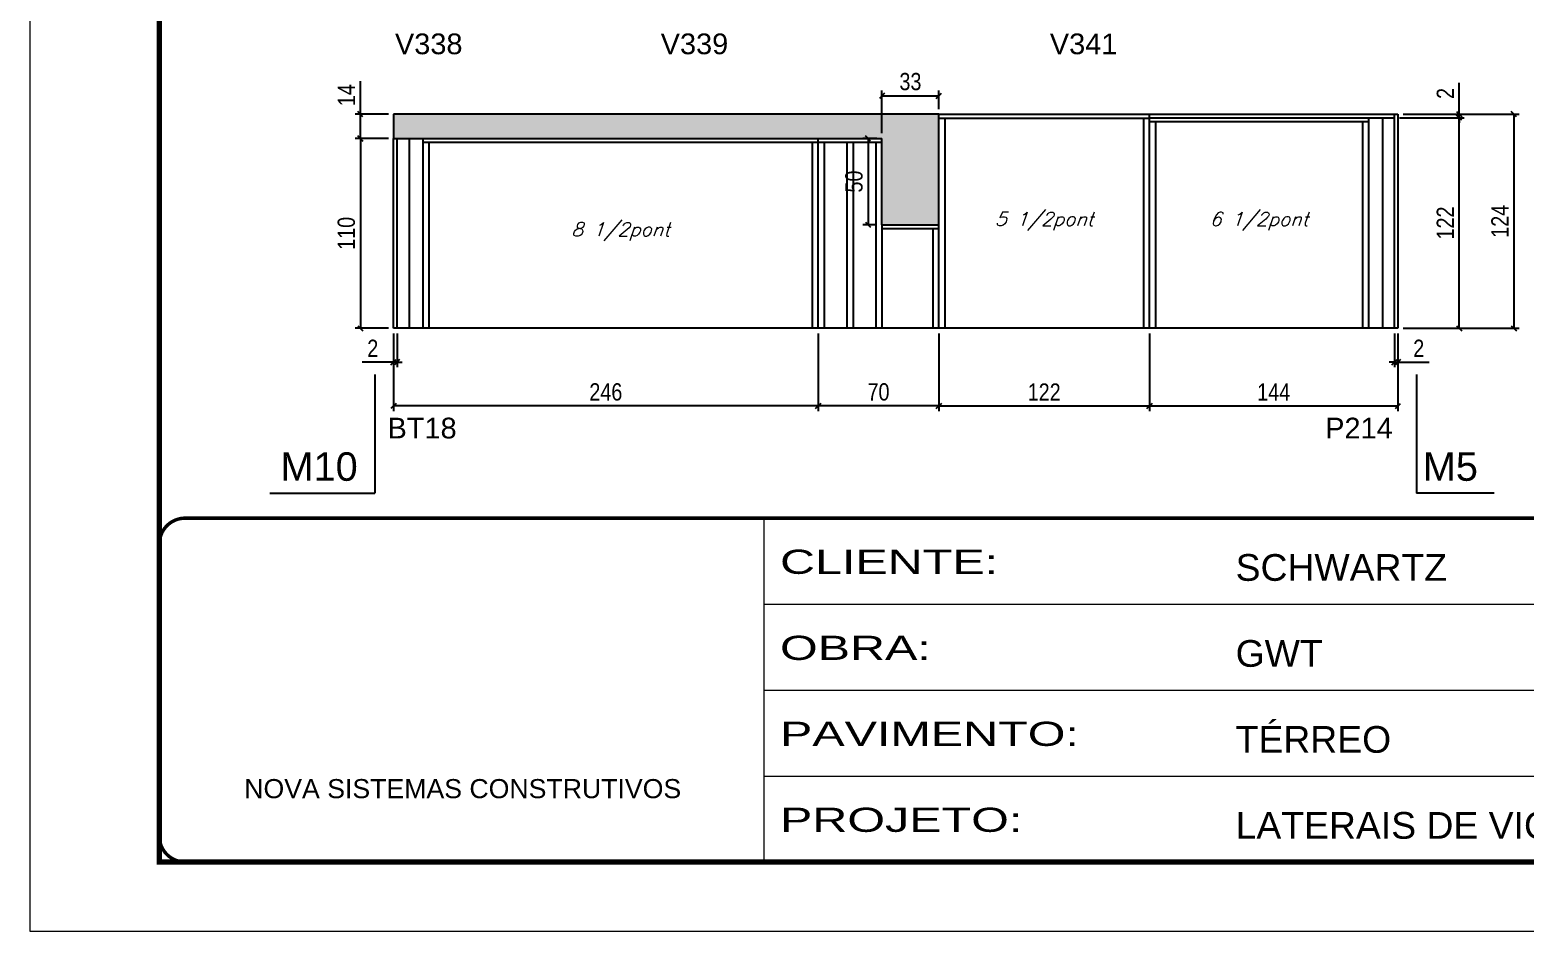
# Model space of a CAD drawing. Extents: x 2603 to 22413, y 1253 to 30260.
# Drawn here: x 17923 to 18789, y 26522 to 27044 of the extents above; entities that cross this region are included whole.
import ezdxf

# ---------------------------------------------------------------- set-up
doc = ezdxf.new("R2010")
doc.units = 0
doc.linetypes.add('CONTINUO', pattern=[0])
doc.linetypes.add('DASHED', pattern=[0.75, 0.5, -0.25])
for name, color, linetype in [('5', 5, 'Continuous'), ('COTA', 241, 'Continuous'), ('NOMENCLATURA', 7, 'Continuous'), ('Painéis', 200, 'Continuous'), ('SARR_2.2x7', 40, 'Continuous'), ('SARR_3.5x7', 81, 'Continuous'), ('texto', 7, 'Continuous')]:
    doc.layers.add(name, color=color, linetype=linetype)
doc.layers.add('Folhas', color=255, linetype='Continuous', lineweight=9)
doc.layers.add('SARRAFO DE PRESSAO', color=251, linetype='DASHED', lineweight=9)
doc.styles.add('ARIAL', font='arial.ttf')
doc.styles.add('COTA TECNICA', font='techl___.ttf', dxfattribs={"height": 10})
doc.styles.add('Romans', font='romans.shx')
doc.styles.get("Standard").update_dxf_attribs({"font": 'arial.ttf'})
doc.styles.add('Tecnologia', font='')
doc.styles.get('Tecnologia').set_extended_font_data('Forgotten Futurist')
doc.dimstyles.new('PAINEL', dxfattribs={"dimtxt": 10, "dimasz": 3, "dimexe": 3, "dimexo": 3, "dimgap": 3, "dimtad": 1, "dimdec": 1, "dimzin": 12, "dimdsep": 46, "dimtxsty": 'COTA TECNICA', "dimblk1": 'OBLIQUE', "dimblk2": 'OBLIQUE', "dimsah": 1, "dimcen": 0.9, "dimclrd": 4, "dimclre": 4, "dimclrt": 240, "dimadec": 1, "dimazin": 3, "dimtfac": 1, "dimtdec": 1, "dimtmove": 0, "dimatfit": 3, "dimfxl": 1, "dimtolj": 1, "dimtzin": 12, "dimarcsym": 0})

# ---------------------------------------------------------------- blocks, each defined once
blk = doc.blocks.new('9999999999')
at = {"color": 30, "linetype": 'CONTINUO'}
for p, q in [((98564.56, 34230.21), (98564.56, 34429.45)), ((98564.56, 34379.64), (99583.98, 34379.64)), ((98564.56, 34329.83), (99487.98, 34329.83)), ((98564.56, 34280.02), (99487.98, 34280.02))]:
    blk.add_line(p, q, dxfattribs=at)
at = {"color": 30, "linetype": 'CONTINUO', "const_width": 2}
blk.add_lwpolyline([(99583.98, 34230.21), (99583.98, 34414.45, 0.414214), (99568.98, 34429.45), (98228.98, 34429.45, 0.414214), (98213.98, 34414.45), (98213.98, 34245.21, 0.414214), (98228.98, 34230.21), (99583.98, 34230.21)], format="xyb", dxfattribs=at)
at = {"layer": 'Folhas'}
blk.add_lwpolyline([(98138.98, 34190.21), (99623.98, 34190.21), (99623.98, 35240.21), (98138.98, 35240.21)], close=True, dxfattribs=at)
at = {"layer": 'Folhas', "color": 30, "const_width": 3}
blk.add_lwpolyline([(98213.98, 34230.21), (99583.98, 34230.21), (99583.98, 35200.21), (98213.98, 35200.21)], close=True, dxfattribs=at)
at = {"color": 7, "linetype": 'Continuous', "ltscale": 5, "style": 'ARIAL'}
for s, height, p in [('SCHWARTZ', 15.483, (98837.68, 34393.13)), ('GWT', 15.483, (98837.68, 34343.32)), ('TÉRREO', 15.483, (98837.68, 34293.51)), ('NOVA SISTEMAS CONSTRUTIVOS', 11.0592, (98263.19, 34267.21)), ('LATERAIS DE VIGAS', 15.4829, (98837.68, 34243.7))]:
    blk.add_text(s, height=height, dxfattribs=at).set_placement(p)
at = {"layer": 'Folhas', "color": 7, "style": 'Tecnologia', "width": 1.5}
for s, p in [('CLIENTE:', (98573.65, 34397.17)), ('OBRA:', (98573.65, 34347.31)), ('PAVIMENTO:', (98573.65, 34297.5)), ('PROJETO:', (98573.65, 34247.69))]:
    blk.add_text(s, height=14, dxfattribs=at).set_placement(p)
blk = doc.blocks.new('_Oblique')
at = {"color": 0, "linetype": 'ByBlock', "lineweight": -2}
blk.add_line((-0.5, -0.5), (0.5, 0.5), dxfattribs=at)
blk = doc.blocks.new('*D1221')
at = {"layer": 'COTA', "color": 4, "linetype": 'ByBlock', "lineweight": -2, "transparency": 16777216}
for p, q in [((18379.62, 26868.26), (18379.62, 26823.25)), ((18449.62, 26868.26), (18449.62, 26823.25)), ((18449.62, 26826.25), (18379.62, 26826.25))]:
    blk.add_line(p, q, dxfattribs=at)
at = {"layer": 'Defpoints', "color": 0, "linetype": 'ByBlock', "transparency": 16777216}
for p in [(18379.62, 26871.26), (18449.62, 26871.26), (18379.62, 26826.25)]:
    blk.add_point(p, dxfattribs=at)
at = {"layer": 'COTA', "color": 4, "linetype": 'ByBlock', "lineweight": -2, "transparency": 16777216, "xscale": 3, "yscale": 3, "zscale": 3, "rotation": 180}
blk.add_blockref('_Oblique', (18379.62, 26826.25), dxfattribs=at)
at = {"layer": 'COTA', "color": 4, "linetype": 'ByBlock', "lineweight": -2, "transparency": 16777216, "xscale": 3, "yscale": 3, "zscale": 3}
blk.add_blockref('_Oblique', (18449.62, 26826.25), dxfattribs=at)
at = {"layer": 'COTA', "color": 240, "linetype": 'ByBlock', "transparency": 16777216, "insert": (18414.62, 26834.35), "char_height": 10, "attachment_point": 5, "style": 'COTA TECNICA'}
blk.add_mtext('\\A1;70', dxfattribs=at)
blk = doc.blocks.new('*D1222')
at = {"layer": 'COTA', "color": 4, "linetype": 'ByBlock', "lineweight": -2, "transparency": 16777216}
for p, q in [((18133.62, 26868.26), (18133.62, 26823.25)), ((18379.62, 26868.26), (18379.62, 26823.25)), ((18379.62, 26826.25), (18133.62, 26826.25))]:
    blk.add_line(p, q, dxfattribs=at)
at = {"layer": 'Defpoints', "color": 0, "linetype": 'ByBlock', "transparency": 16777216}
for p in [(18133.62, 26871.26), (18379.62, 26871.26), (18133.62, 26826.25)]:
    blk.add_point(p, dxfattribs=at)
at = {"layer": 'COTA', "color": 4, "linetype": 'ByBlock', "lineweight": -2, "transparency": 16777216, "xscale": 3, "yscale": 3, "zscale": 3, "rotation": 180}
blk.add_blockref('_Oblique', (18133.62, 26826.25), dxfattribs=at)
at = {"layer": 'COTA', "color": 4, "linetype": 'ByBlock', "lineweight": -2, "transparency": 16777216, "xscale": 3, "yscale": 3, "zscale": 3}
blk.add_blockref('_Oblique', (18379.62, 26826.25), dxfattribs=at)
at = {"layer": 'COTA', "color": 240, "linetype": 'ByBlock', "transparency": 16777216, "insert": (18256.62, 26834.35), "char_height": 10, "attachment_point": 5, "style": 'COTA TECNICA'}
blk.add_mtext('\\A1;246', dxfattribs=at)
blk = doc.blocks.new('*D1223')
at = {"layer": 'COTA', "color": 4, "linetype": 'ByBlock', "lineweight": -2, "transparency": 16777216}
for p, q in [((18130.62, 26981.26), (18111.38, 26981.26)), ((18114.38, 26981.26), (18114.38, 26871.26)), ((18130.62, 26871.26), (18111.38, 26871.26))]:
    blk.add_line(p, q, dxfattribs=at)
at = {"layer": 'Defpoints', "color": 0, "linetype": 'ByBlock', "transparency": 16777216}
for p in [(18133.62, 26981.26), (18114.38, 26871.26), (18133.62, 26871.26)]:
    blk.add_point(p, dxfattribs=at)
at = {"layer": 'COTA', "color": 4, "linetype": 'ByBlock', "lineweight": -2, "transparency": 16777216, "xscale": 3, "yscale": 3, "zscale": 3}
for p, rotation in [((18114.38, 26981.26), 90), ((18114.38, 26871.26), 270)]:
    blk.add_blockref('_Oblique', p, dxfattribs=dict(at, rotation=rotation))
at = {"layer": 'COTA', "color": 240, "linetype": 'ByBlock', "transparency": 16777216, "insert": (18106.28, 26926.26), "char_height": 10, "attachment_point": 5, "rotation": 90, "style": 'COTA TECNICA'}
blk.add_mtext('\\A1;110', dxfattribs=at)
blk = doc.blocks.new('*D1224')
at = {"layer": 'COTA', "color": 4, "linetype": 'ByBlock', "lineweight": -2, "transparency": 16777216}
for p, q in [((18413.62, 26981.26), (18405.56, 26981.26)), ((18408.56, 26981.26), (18408.56, 26931.26)), ((18413.62, 26931.26), (18405.56, 26931.26))]:
    blk.add_line(p, q, dxfattribs=at)
at = {"layer": 'Defpoints', "color": 0, "linetype": 'ByBlock', "transparency": 16777216}
for p in [(18416.62, 26981.26), (18408.56, 26931.26), (18416.62, 26931.26)]:
    blk.add_point(p, dxfattribs=at)
at = {"layer": 'COTA', "color": 4, "linetype": 'ByBlock', "lineweight": -2, "transparency": 16777216, "xscale": 3, "yscale": 3, "zscale": 3}
for p, rotation in [((18408.56, 26981.26), 90), ((18408.56, 26931.26), 270)]:
    blk.add_blockref('_Oblique', p, dxfattribs=dict(at, rotation=rotation))
at = {"layer": 'COTA', "color": 240, "linetype": 'ByBlock', "transparency": 16777216, "insert": (18400.46, 26956.26), "char_height": 10, "attachment_point": 5, "rotation": 90, "style": 'COTA TECNICA'}
blk.add_mtext('\\A1;50', dxfattribs=at)
blk = doc.blocks.new('*D1225')
at = {"layer": 'COTA', "color": 4, "linetype": 'ByBlock', "lineweight": -2, "transparency": 16777216}
for p, q in [((18571.62, 26868.26), (18571.62, 26823.25)), ((18715.62, 26868.26), (18715.62, 26823.25)), ((18571.62, 26826.25), (18715.62, 26826.25))]:
    blk.add_line(p, q, dxfattribs=at)
at = {"layer": 'Defpoints', "color": 0, "linetype": 'ByBlock', "transparency": 16777216}
for p in [(18571.62, 26871.26), (18715.62, 26871.26), (18715.62, 26826.25)]:
    blk.add_point(p, dxfattribs=at)
at = {"layer": 'COTA', "color": 4, "linetype": 'ByBlock', "lineweight": -2, "transparency": 16777216, "xscale": 3, "yscale": 3, "zscale": 3, "rotation": 180}
blk.add_blockref('_Oblique', (18571.62, 26826.25), dxfattribs=at)
at = {"layer": 'COTA', "color": 4, "linetype": 'ByBlock', "lineweight": -2, "transparency": 16777216, "xscale": 3, "yscale": 3, "zscale": 3}
blk.add_blockref('_Oblique', (18715.62, 26826.25), dxfattribs=at)
at = {"layer": 'COTA', "color": 240, "linetype": 'ByBlock', "transparency": 16777216, "insert": (18643.62, 26834.32), "char_height": 10, "attachment_point": 5, "style": 'COTA TECNICA'}
blk.add_mtext('\\A1;144', dxfattribs=at)
blk = doc.blocks.new('*D1226')
at = {"layer": 'COTA', "color": 4, "linetype": 'ByBlock', "lineweight": -2, "transparency": 16777216}
for p, q in [((18713.62, 26868.26), (18713.62, 26848.67)), ((18715.62, 26868.26), (18715.62, 26848.67)), ((18713.62, 26851.67), (18710.62, 26851.67)), ((18713.62, 26851.67), (18715.62, 26851.67)), ((18715.62, 26851.67), (18733.73, 26851.67))]:
    blk.add_line(p, q, dxfattribs=at)
at = {"layer": 'Defpoints', "color": 0, "linetype": 'ByBlock', "transparency": 16777216}
for p in [(18713.62, 26871.26), (18715.62, 26871.26), (18715.62, 26851.67)]:
    blk.add_point(p, dxfattribs=at)
at = {"layer": 'COTA', "color": 4, "linetype": 'ByBlock', "lineweight": -2, "transparency": 16777216, "xscale": 3, "yscale": 3, "zscale": 3}
blk.add_blockref('_Oblique', (18713.62, 26851.67), dxfattribs=at)
at = {"layer": 'COTA', "color": 4, "linetype": 'ByBlock', "lineweight": -2, "transparency": 16777216, "xscale": 3, "yscale": 3, "zscale": 3, "rotation": 180}
blk.add_blockref('_Oblique', (18715.62, 26851.67), dxfattribs=at)
at = {"layer": 'COTA', "color": 240, "linetype": 'ByBlock', "transparency": 16777216, "insert": (18727.67, 26859.67), "char_height": 10, "attachment_point": 5, "style": 'COTA TECNICA'}
blk.add_mtext('\\A1;2', dxfattribs=at)
blk = doc.blocks.new('*D1227')
at = {"layer": 'COTA', "color": 4, "linetype": 'ByBlock', "lineweight": -2, "transparency": 16777216}
for p, q in [((18718.62, 26995.26), (18785.78, 26995.26)), ((18782.78, 26995.26), (18782.78, 26871.26)), ((18718.62, 26871.26), (18785.78, 26871.26))]:
    blk.add_line(p, q, dxfattribs=at)
at = {"layer": 'Defpoints', "color": 0, "linetype": 'ByBlock', "transparency": 16777216}
for p in [(18715.62, 26995.26), (18715.62, 26871.26), (18782.78, 26871.26)]:
    blk.add_point(p, dxfattribs=at)
at = {"layer": 'COTA', "color": 4, "linetype": 'ByBlock', "lineweight": -2, "transparency": 16777216, "xscale": 3, "yscale": 3, "zscale": 3}
for p, rotation in [((18782.78, 26995.26), 90), ((18782.78, 26871.26), 270)]:
    blk.add_blockref('_Oblique', p, dxfattribs=dict(at, rotation=rotation))
at = {"layer": 'COTA', "color": 240, "linetype": 'ByBlock', "transparency": 16777216, "insert": (18774.71, 26933.26), "char_height": 10, "attachment_point": 5, "rotation": 90, "style": 'COTA TECNICA'}
blk.add_mtext('\\A1;124', dxfattribs=at)
blk = doc.blocks.new('*D1228')
at = {"layer": 'COTA', "color": 4, "linetype": 'ByBlock', "lineweight": -2, "transparency": 16777216}
for p, q in [((18449.62, 26868.26), (18449.62, 26823.25)), ((18571.62, 26868.26), (18571.62, 26823.25)), ((18449.62, 26826.25), (18571.62, 26826.25))]:
    blk.add_line(p, q, dxfattribs=at)
at = {"layer": 'Defpoints', "color": 0, "linetype": 'ByBlock', "transparency": 16777216}
for p in [(18449.62, 26871.26), (18571.62, 26871.26), (18571.62, 26826.25)]:
    blk.add_point(p, dxfattribs=at)
at = {"layer": 'COTA', "color": 4, "linetype": 'ByBlock', "lineweight": -2, "transparency": 16777216, "xscale": 3, "yscale": 3, "zscale": 3, "rotation": 180}
blk.add_blockref('_Oblique', (18449.62, 26826.25), dxfattribs=at)
at = {"layer": 'COTA', "color": 4, "linetype": 'ByBlock', "lineweight": -2, "transparency": 16777216, "xscale": 3, "yscale": 3, "zscale": 3}
blk.add_blockref('_Oblique', (18571.62, 26826.25), dxfattribs=at)
at = {"layer": 'COTA', "color": 240, "linetype": 'ByBlock', "transparency": 16777216, "insert": (18510.62, 26834.31), "char_height": 10, "attachment_point": 5, "style": 'COTA TECNICA'}
blk.add_mtext('\\A1;122', dxfattribs=at)
blk = doc.blocks.new('*D1229')
at = {"layer": 'COTA', "color": 4, "linetype": 'ByBlock', "lineweight": -2, "transparency": 16777216}
for p, q in [((18716.62, 26993.26), (18754.1, 26993.26)), ((18751.1, 26871.26), (18751.1, 26993.26)), ((18718.62, 26871.26), (18754.1, 26871.26))]:
    blk.add_line(p, q, dxfattribs=at)
at = {"layer": 'Defpoints', "color": 0, "linetype": 'ByBlock', "transparency": 16777216}
for p in [(18713.62, 26993.26), (18751.1, 26993.26), (18715.62, 26871.26)]:
    blk.add_point(p, dxfattribs=at)
at = {"layer": 'COTA', "color": 4, "linetype": 'ByBlock', "lineweight": -2, "transparency": 16777216, "xscale": 3, "yscale": 3, "zscale": 3}
for p, rotation in [((18751.1, 26993.26), 90), ((18751.1, 26871.26), 270)]:
    blk.add_blockref('_Oblique', p, dxfattribs=dict(at, rotation=rotation))
at = {"layer": 'COTA', "color": 240, "linetype": 'ByBlock', "transparency": 16777216, "insert": (18743.05, 26932.26), "char_height": 10, "attachment_point": 5, "rotation": 90, "style": 'COTA TECNICA'}
blk.add_mtext('\\A1;122', dxfattribs=at)
blk = doc.blocks.new('*D1230')
at = {"layer": 'COTA', "color": 4, "linetype": 'ByBlock', "lineweight": -2, "transparency": 16777216}
for p, q in [((18751.1, 26995.26), (18751.1, 27013.37)), ((18716.62, 26993.26), (18754.1, 26993.26)), ((18718.62, 26995.26), (18754.1, 26995.26)), ((18751.1, 26993.26), (18751.1, 26995.26)), ((18751.1, 26993.26), (18751.1, 26990.26))]:
    blk.add_line(p, q, dxfattribs=at)
at = {"layer": 'Defpoints', "color": 0, "linetype": 'ByBlock', "transparency": 16777216}
for p in [(18713.62, 26993.26), (18715.62, 26995.26), (18751.1, 26995.26)]:
    blk.add_point(p, dxfattribs=at)
at = {"layer": 'COTA', "color": 4, "linetype": 'ByBlock', "lineweight": -2, "transparency": 16777216, "xscale": 3, "yscale": 3, "zscale": 3}
for p, rotation in [((18751.1, 26995.26), 270), ((18751.1, 26993.26), 90)]:
    blk.add_blockref('_Oblique', p, dxfattribs=dict(at, rotation=rotation))
at = {"layer": 'COTA', "color": 240, "linetype": 'ByBlock', "transparency": 16777216, "insert": (18743.1, 27007.32), "char_height": 10, "attachment_point": 5, "rotation": 90, "style": 'COTA TECNICA'}
blk.add_mtext('\\A1;2', dxfattribs=at)
blk = doc.blocks.new('*D1231')
at = {"layer": 'COTA', "color": 4, "linetype": 'ByBlock', "lineweight": -2, "transparency": 16777216}
for p, q in [((18416.62, 26984.26), (18416.62, 27008.93)), ((18449.62, 26998.26), (18449.62, 27008.93)), ((18416.62, 27005.93), (18449.62, 27005.93))]:
    blk.add_line(p, q, dxfattribs=at)
at = {"layer": 'Defpoints', "color": 0, "linetype": 'ByBlock', "transparency": 16777216}
for p in [(18449.62, 27005.93), (18449.62, 26995.26), (18416.62, 26981.26)]:
    blk.add_point(p, dxfattribs=at)
at = {"layer": 'COTA', "color": 4, "linetype": 'ByBlock', "lineweight": -2, "transparency": 16777216, "xscale": 3, "yscale": 3, "zscale": 3, "rotation": 180}
blk.add_blockref('_Oblique', (18416.62, 27005.93), dxfattribs=at)
at = {"layer": 'COTA', "color": 4, "linetype": 'ByBlock', "lineweight": -2, "transparency": 16777216, "xscale": 3, "yscale": 3, "zscale": 3}
blk.add_blockref('_Oblique', (18449.62, 27005.93), dxfattribs=at)
at = {"layer": 'COTA', "color": 240, "linetype": 'ByBlock', "transparency": 16777216, "insert": (18433.12, 27014.15), "char_height": 10, "attachment_point": 5, "style": 'COTA TECNICA'}
blk.add_mtext('\\A1;33', dxfattribs=at)
blk = doc.blocks.new('*D1232')
at = {"layer": 'COTA', "color": 4, "linetype": 'ByBlock', "lineweight": -2, "transparency": 16777216}
for p, q in [((18114.38, 26995.26), (18114.38, 27014.38)), ((18130.62, 26995.26), (18111.38, 26995.26)), ((18114.38, 26981.26), (18114.38, 26995.26)), ((18130.62, 26981.26), (18111.38, 26981.26))]:
    blk.add_line(p, q, dxfattribs=at)
at = {"layer": 'Defpoints', "color": 0, "linetype": 'ByBlock', "transparency": 16777216}
for p in [(18114.38, 26995.26), (18133.62, 26995.26), (18133.62, 26981.26)]:
    blk.add_point(p, dxfattribs=at)
at = {"layer": 'COTA', "color": 4, "linetype": 'ByBlock', "lineweight": -2, "transparency": 16777216, "xscale": 3, "yscale": 3, "zscale": 3}
for p, rotation in [((18114.38, 26995.26), 90), ((18114.38, 26981.26), 270)]:
    blk.add_blockref('_Oblique', p, dxfattribs=dict(at, rotation=rotation))
at = {"layer": 'COTA', "color": 240, "linetype": 'ByBlock', "transparency": 16777216, "insert": (18106.31, 27006.32), "char_height": 10, "attachment_point": 5, "rotation": 90, "style": 'COTA TECNICA'}
blk.add_mtext('\\A1;14', dxfattribs=at)
blk = doc.blocks.new('*D211')
at = {"layer": 'COTA', "color": 4, "linetype": 'ByBlock', "lineweight": -2, "transparency": 16777216}
for p, q in [((18133.62, 26868.26), (18133.62, 26848.67)), ((18135.62, 26868.26), (18135.62, 26848.67)), ((18133.62, 26851.67), (18115.51, 26851.67)), ((18135.62, 26851.67), (18133.62, 26851.67)), ((18135.62, 26851.67), (18138.62, 26851.67))]:
    blk.add_line(p, q, dxfattribs=at)
at = {"layer": 'Defpoints', "color": 0, "linetype": 'ByBlock', "transparency": 16777216}
for p in [(18133.62, 26871.26), (18135.62, 26871.26), (18133.62, 26851.67)]:
    blk.add_point(p, dxfattribs=at)
at = {"layer": 'COTA', "color": 4, "linetype": 'ByBlock', "lineweight": -2, "transparency": 16777216, "xscale": 3, "yscale": 3, "zscale": 3}
blk.add_blockref('_Oblique', (18133.62, 26851.67), dxfattribs=at)
at = {"layer": 'COTA', "color": 4, "linetype": 'ByBlock', "lineweight": -2, "transparency": 16777216, "xscale": 3, "yscale": 3, "zscale": 3, "rotation": 180}
blk.add_blockref('_Oblique', (18135.62, 26851.67), dxfattribs=at)
at = {"layer": 'COTA', "color": 240, "linetype": 'ByBlock', "transparency": 16777216, "insert": (18121.56, 26859.67), "char_height": 10, "attachment_point": 5, "style": 'COTA TECNICA'}
blk.add_mtext('\\A1;2', dxfattribs=at)

msp = doc.modelspace()

# ---------------------------------------------------------------- hatches: boundary and pattern name
at = {"layer": 'COTA', "linetype": 'ByBlock'}
h = msp.add_hatch(dxfattribs=at)
h.set_pattern_fill('AR-CONC', color=256, scale=0.03)
h.set_pattern_definition([(50, (-116300.1618, -4568.003), (5.46554007, -0.47817257), [0.5715, -6.2865]), (355, (-116300.162, -4568.003), (-1.05730264, 5.73170536), [0.4572, -5.02921753]), (100.4514447, (-116299.7063, -4568.0427), (4.40823741, 5.25353256), [0.48570026, -5.34270734]), (46.1842, (-116300.162, -4566.479), (8.13237123, -1.26126984), [0.85725, -9.42975]), (96.6355576, (-116299.484, -4566.584), (7.122124, 7.42278374), [0.7285507, -8.01406824]), (351.184151, (-116300.162, -4566.479), (7.122124, 7.42278374), [0.685799, -7.54379196]), (21, (-116299.3998, -4566.86), (4.54843174, -3.06795595), [0.5715, -6.2865]), (326, (-116299.4, -4566.86), (1.85406085, 5.52563898), [0.4572, -5.0292]), (71.451445, (-116299.0207, -4567.1155), (6.40249258, 2.45768307), [0.48570026, -5.34269813]), (37.5, (-116300.1618, -4568.0028), (0.092658098, 2.536651166), [0, -4.96824, 0, -5.1054, 0, -5.04825]), (7.5, (-116300.1618, -4568.0028), (2.004589875, 3.005417245), [0, -2.91084, 0, -4.85394, 0, -1.92405]), (327.5, (-116301.861, -4568.0028), (4.067717855, -0.17186232), [0, -1.905, 0, -5.9436, 0, -7.8867]), (317.5, (-116302.623, -4568.0028), (4.44387544, 0.76279473), [0, -2.4765, 0, -3.94716, 0, -5.6007])])
h.paths.add_polyline_path([(18449.62, 26931.26), (18449.62, 26995.26), (18133.62, 26995.26), (18133.62, 26981.26), (18416.62, 26981.26), (18416.62, 26931.26)])

# ---------------------------------------------------------------- linework, layer by layer
for p, q in [((18449.62, 26995.26), (18133.62, 26995.26)), ((18133.62, 26995.26), (18133.62, 26981.26)), ((18399.85, 26979.06), (18399.85, 26871.26)), ((18416.62, 26931.26), (18416.62, 26871.26))]:
    msp.add_line(p, q, dxfattribs=at)
at = {"layer": 'NOMENCLATURA', "linetype": 'Continuous'}
for p, q in [((18122.8, 26844.44), (18122.8, 26775.7)), ((18726.44, 26844.44), (18726.44, 26775.7)), ((18061.94, 26775.7), (18122.8, 26775.7)), ((18771.4, 26775.7), (18726.44, 26775.7))]:
    msp.add_line(p, q, dxfattribs=at)
at = {"layer": 'Painéis', "linetype": 'Continuous'}
for p, q in [((18449.62, 26871.26), (18449.62, 26995.26)), ((18449.62, 26995.26), (18715.62, 26995.26)), ((18571.62, 26871.26), (18571.62, 26995.26)), ((18571.62, 26993.26), (18713.62, 26993.26)), ((18713.62, 26871.26), (18713.62, 26995.26)), ((18715.62, 26995.26), (18715.62, 26871.26)), ((18133.62, 26871.26), (18133.62, 26981.26)), ((18133.62, 26981.26), (18416.62, 26981.26)), ((18135.62, 26871.26), (18135.62, 26981.26)), ((18379.62, 26871.26), (18379.62, 26981.26)), ((18416.62, 26931.26), (18416.62, 26981.26)), ((18416.62, 26931.26), (18449.62, 26931.26)), ((18715.62, 26871.26), (18133.62, 26871.26))]:
    msp.add_line(p, q, dxfattribs=at)
at = {"layer": 'SARR_2.2x7', "linetype": 'Continuous'}
for p, q in [((18449.62, 26993.06), (18571.62, 26993.06)), ((18571.62, 26991.06), (18698.62, 26991.06)), ((18706.62, 26993.26), (18706.62, 26871.26)), ((18142.62, 26981.26), (18142.62, 26871.26)), ((18150.62, 26979.06), (18379.62, 26979.06)), ((18379.62, 26979.06), (18416.62, 26979.06)), ((18416.62, 26929.06), (18449.62, 26929.06))]:
    msp.add_line(p, q, dxfattribs=at)
at = {"layer": 'SARR_3.5x7'}
for p, q in [((18453.12, 26993.06), (18453.12, 26871.26)), ((18568.12, 26993.06), (18568.12, 26871.26)), ((18575.12, 26991.06), (18575.12, 26871.26)), ((18695.12, 26991.06), (18695.12, 26871.26)), ((18698.62, 26993.26), (18698.62, 26871.26)), ((18150.62, 26981.26), (18150.62, 26871.26)), ((18154.12, 26979.06), (18154.12, 26871.26)), ((18376.12, 26979.06), (18376.12, 26871.26)), ((18383.12, 26979.06), (18383.12, 26871.26)), ((18396.35, 26979.06), (18396.35, 26871.26)), ((18413.12, 26979.06), (18413.12, 26871.26)), ((18446.12, 26929.06), (18446.12, 26871.26))]:
    msp.add_line(p, q, dxfattribs=at)

# ---------------------------------------------------------------- block references
at = {"layer": 'SARRAFO DE PRESSAO', "color": 6, "linetype": 'ByBlock'}
msp.add_blockref('9999999999', (-80216.1, -7668.18), dxfattribs=at)

# ---------------------------------------------------------------- texts
at = {"layer": '5', "linetype": 'Continuous'}
for s, rotation, p in [('V338', 0.00004, (18134.41, 27030.04)), ('V339', 0.00004, (18288.4, 27030.04)), ('V341', 0.00004, (18513.9, 27030.04)), ('BT18', 359.99996, (18130.1, 26807.45)), ('P214', 359.99996, (18673.47, 26807.45))]:
    msp.add_text(s, height=12, rotation=rotation, dxfattribs=at).set_placement(p)
at = {"layer": 'NOMENCLATURA', "linetype": 'Continuous'}
for s, p in [('M10', (18068.02, 26782.9)), ('M5', (18729.97, 26782.9))]:
    msp.add_text(s, height=16.5, dxfattribs=at).set_placement(p)
at = {"layer": 'texto', "color": 2, "char_height": 8, "attachment_point": 5, "style": 'Romans'}
for s, insert in [('{\\Q19;\\C256;5 1/2pont}', (18510.62, 26933.26)), ('{\\Q19;\\C256;6 1/2pont}', (18635.12, 26933.26)), ('{\\Q19;\\C256;8 1/2pont}', (18265.12, 26927.26))]:
    msp.add_mtext(s, dxfattribs=dict(at, insert=insert))

# ---------------------------------------------------------------- dimensions: what is measured, and where the dimension line sits
at = {"layer": 'COTA', "linetype": 'ByBlock'}
for base, p1, p2, picture, middle in [((18449.62, 27005.93), (18416.62, 26981.26), (18449.62, 26995.26), '*D1231', (18433.12, 27014.15)), ((18571.62, 26826.25), (18449.62, 26871.26), (18571.62, 26871.26), '*D1228', (18510.62, 26834.31)), ((18715.62, 26826.25), (18571.62, 26871.26), (18715.62, 26871.26), '*D1225', (18643.62, 26834.32)), ((18715.62, 26851.67), (18713.62, 26871.26), (18715.62, 26871.26), '*D1226', (18727.67, 26859.67))]:
    dim = msp.add_linear_dim(base=base, p1=p1, p2=p2, dimstyle='PAINEL', dxfattribs=at)
    dim.commit()
    dim.dimension.update_dxf_attribs({"geometry": picture, "text_midpoint": middle})
for base, p1, p2, angle, picture, middle in [((18114.38, 26995.26), (18133.62, 26981.26), (18133.62, 26995.26), 90, '*D1232', (18106.31, 27006.32)), ((18751.1, 26995.26), (18713.62, 26993.26), (18715.62, 26995.26), 90, '*D1230', (18743.1, 27007.32)), ((18751.1, 26993.26), (18715.62, 26871.26), (18713.62, 26993.26), 90, '*D1229', (18743.05, 26932.26)), ((18782.78, 26871.26), (18715.62, 26995.26), (18715.62, 26871.26), 90, '*D1227', (18774.71, 26933.26)), ((18114.38, 26871.26), (18133.62, 26981.26), (18133.62, 26871.26), 90, '*D1223', (18106.28, 26926.26)), ((18408.56, 26931.26), (18416.62, 26981.26), (18416.62, 26931.26), 90, '*D1224', (18400.46, 26956.26)), ((18133.62, 26851.67), (18135.62, 26871.26), (18133.62, 26871.26), 180, '*D211', (18121.56, 26859.67))]:
    dim = msp.add_linear_dim(base=base, p1=p1, p2=p2, angle=angle, dimstyle='PAINEL', dxfattribs=at)
    dim.commit()
    dim.dimension.update_dxf_attribs({"geometry": picture, "text_midpoint": middle})
for base, p1, p2, picture, middle in [((18133.62, 26826.25), (18379.62, 26871.26), (18133.62, 26871.26), '*D1222', (18256.62, 26834.35)), ((18379.62, 26826.25), (18449.62, 26871.26), (18379.62, 26871.26), '*D1221', (18414.62, 26834.35))]:
    dim = msp.add_linear_dim(base=base, p1=p1, p2=p2, angle=180, dimstyle='PAINEL', override={"dimtmove": 1}, dxfattribs=at)
    dim.commit()
    dim.dimension.update_dxf_attribs({"geometry": picture, "text_midpoint": middle})

doc.saveas('drawing.dxf')
